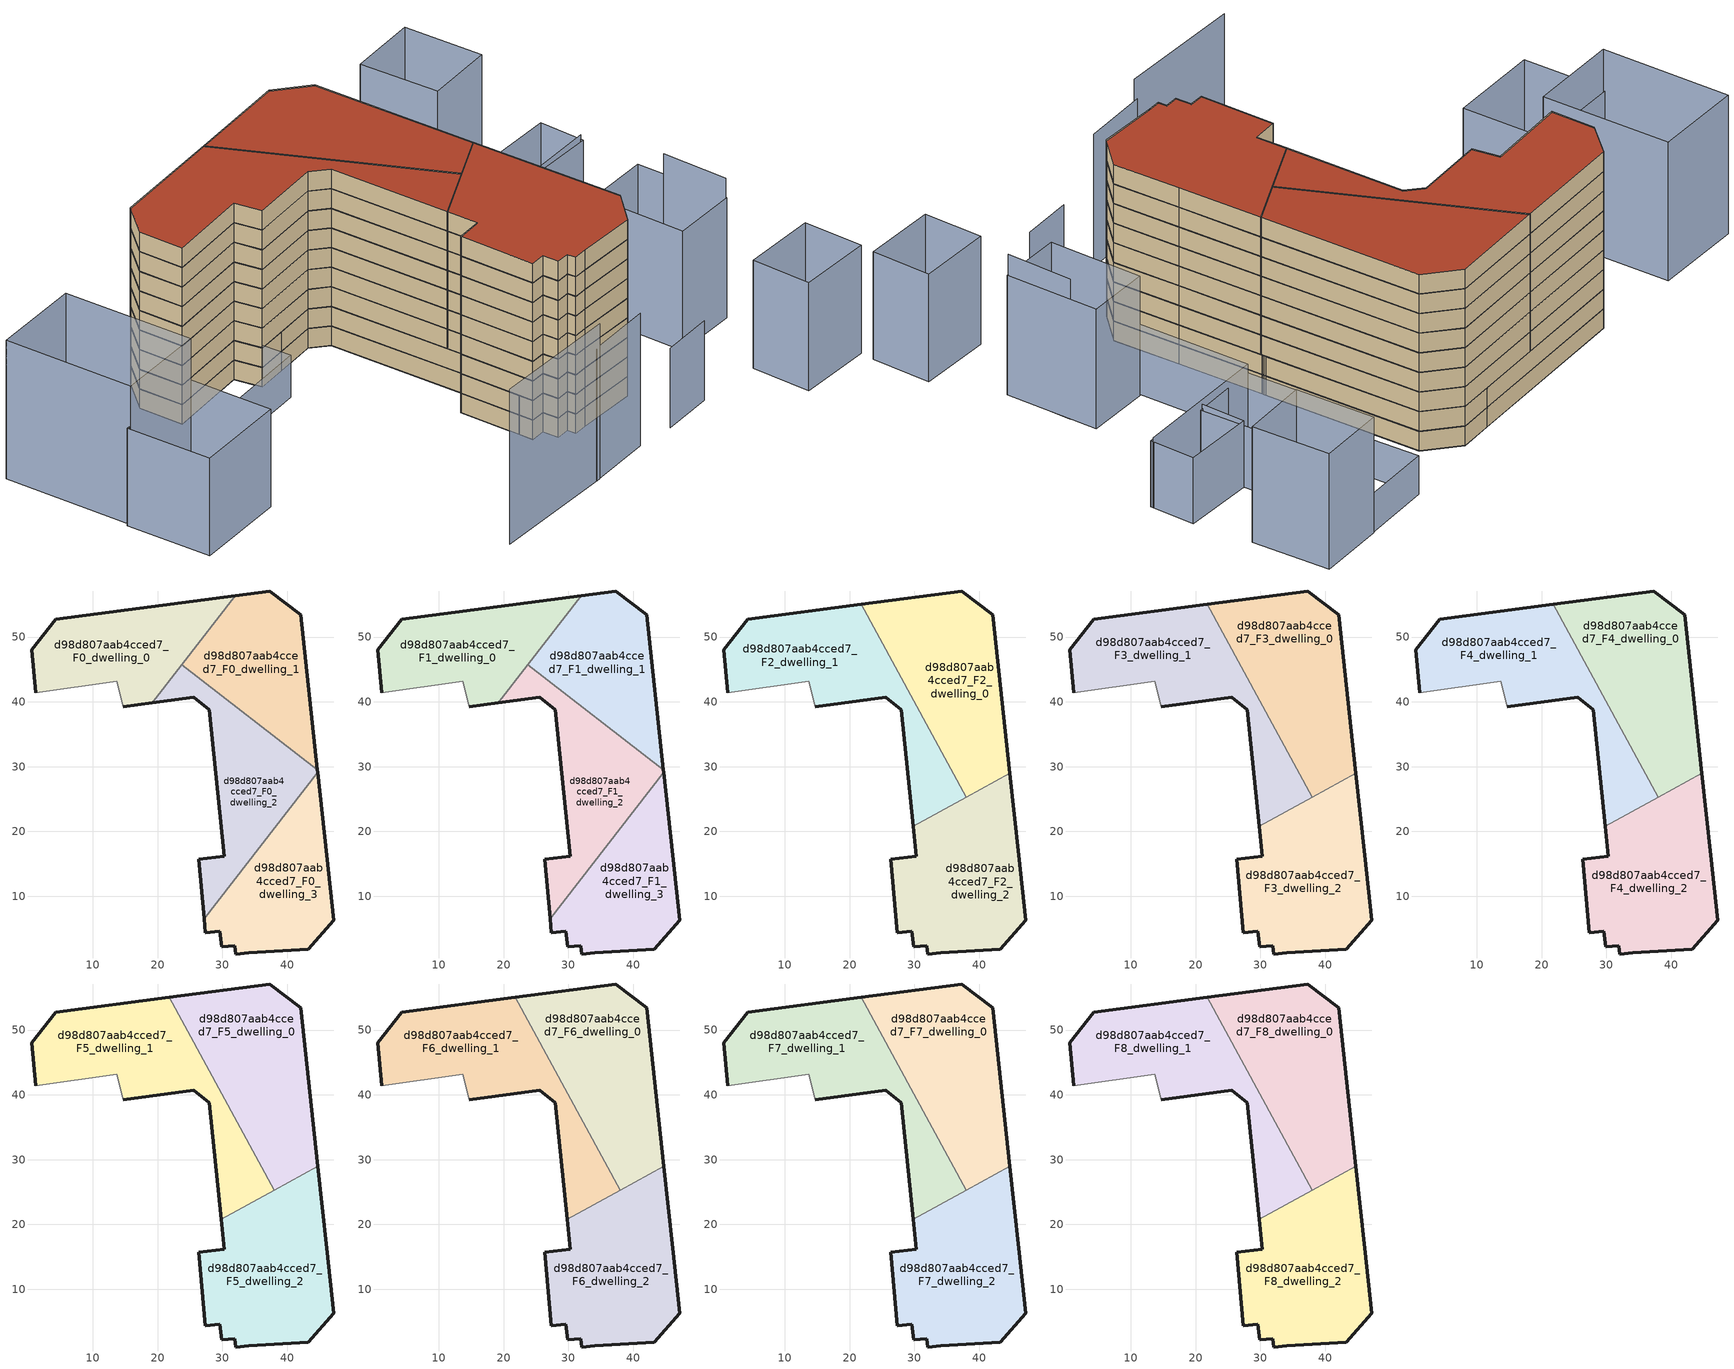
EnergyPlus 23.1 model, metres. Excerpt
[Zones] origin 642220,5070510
d98d807aab4cced7_F0_dwelling_0
 floor ground (EU_floor_Construction): 19.17,39.83 32.01,56.41 4.27,52.72 0.56,48.02 1.16,41.42 13.67,43.21 14.67,39.21 z0
 wall outside (EU_wall_Construction): 1.16,41.42 0.56,48.02 4.27,52.72 32.01,56.41 / 19.17,39.83 14.67,39.21 z0:3
 wall adiabatic (EU_wall_Construction): 14.67,39.21 13.67,43.21 1.16,41.42 z0:3
 wall to d98d807aab4cced7_F0_dwelling_1 (EU_wall_Construction): 32.01,56.41 23.72,45.71 z0:3
 wall to d98d807aab4cced7_F0_dwelling_2 (EU_wall_Construction): 23.72,45.71 19.17,39.83 z0:3
d98d807aab4cced7_F0_dwelling_1
 floor ground (EU_floor_Construction): 44.67,29.5 42.1,53.41 37.29,57.12 32.01,56.41 23.72,45.71 z0
 wall outside (EU_wall_Construction): 32.01,56.41 37.29,57.12 42.1,53.41 44.67,29.5 z0:3
 wall to d98d807aab4cced7_F0_dwelling_2 (EU_wall_Construction): 44.67,29.5 23.72,45.71 z0:3
d98d807aab4cced7_F0_dwelling_2
 floor ground (EU_floor_Construction): 30.28,16.19 26.37,15.69 27.18,6.52 44.7,29.16 44.67,29.5 23.72,45.71 19.17,39.83 25.58,40.71 27.98,38.8 z0
 wall outside (EU_wall_Construction): 44.67,29.5 44.7,29.16 / 27.18,6.52 26.37,15.69 30.28,16.19 27.98,38.8 25.58,40.71 19.17,39.83 z0:3
 wall to d98d807aab4cced7_F0_dwelling_3 (EU_wall_Construction): 44.7,29.16 27.18,6.52 z0:3
d98d807aab4cced7_F0_dwelling_3
 floor ground (EU_floor_Construction): 43.28,1.78 47.19,6.28 46.09,16.28 44.7,29.16 27.18,6.52 27.37,4.38 29.57,4.58 29.87,2.18 31.87,2.38 32.07,1.08 34.07,1.28 z0
 wall outside (EU_wall_Construction): 44.7,29.16 46.09,16.28 47.19,6.28 43.28,1.78 34.07,1.28 32.07,1.08 31.87,2.38 29.87,2.18 29.57,4.58 27.37,4.38 27.18,6.52 z0:3
d98d807aab4cced7_F1_dwelling_0
 floor to d98d807aab4cced7_F0_dwelling_0 (EU_floor_Construction): 19.17,39.83 32.01,56.41 4.27,52.72 0.56,48.02 1.16,41.42 13.67,43.21 14.67,39.21 z3
 wall outside (EU_wall_Construction): 1.16,41.42 0.56,48.02 4.27,52.72 32.01,56.41 / 19.17,39.83 14.67,39.21 z3:6
 wall adiabatic (EU_wall_Construction): 14.67,39.21 13.67,43.21 1.16,41.42 z3:6
 wall to d98d807aab4cced7_F1_dwelling_1 (EU_wall_Construction): 32.01,56.41 23.72,45.71 z3:6
 wall to d98d807aab4cced7_F1_dwelling_2 (EU_wall_Construction): 23.72,45.71 19.17,39.83 z3:6
d98d807aab4cced7_F1_dwelling_1
 floor to d98d807aab4cced7_F0_dwelling_1 (EU_floor_Construction): 44.67,29.5 42.1,53.41 37.29,57.12 32.01,56.41 23.72,45.71 z3
 wall outside (EU_wall_Construction): 32.01,56.41 37.29,57.12 42.1,53.41 44.67,29.5 z3:6
 wall to d98d807aab4cced7_F1_dwelling_2 (EU_wall_Construction): 44.67,29.5 23.72,45.71 z3:6
d98d807aab4cced7_F1_dwelling_2
 floor to d98d807aab4cced7_F0_dwelling_2 (EU_floor_Construction): 30.28,16.19 26.37,15.69 27.18,6.52 44.7,29.16 44.67,29.5 23.72,45.71 19.17,39.83 25.58,40.71 27.98,38.8 z3
 wall outside (EU_wall_Construction): 44.67,29.5 44.7,29.16 / 27.18,6.52 26.37,15.69 30.28,16.19 27.98,38.8 25.58,40.71 19.17,39.83 z3:6
 wall to d98d807aab4cced7_F1_dwelling_3 (EU_wall_Construction): 44.7,29.16 27.18,6.52 z3:6
d98d807aab4cced7_F1_dwelling_3
 floor to d98d807aab4cced7_F0_dwelling_3 (EU_floor_Construction): 43.28,1.78 47.19,6.28 46.09,16.28 44.7,29.16 27.18,6.52 27.37,4.38 29.57,4.58 29.87,2.18 31.87,2.38 32.07,1.08 34.07,1.28 z3
 wall outside (EU_wall_Construction): 44.7,29.16 46.09,16.28 47.19,6.28 43.28,1.78 34.07,1.28 32.07,1.08 31.87,2.38 29.87,2.18 29.57,4.58 27.37,4.38 27.18,6.52 z3:6
d98d807aab4cced7_F2_dwelling_0
 floor to d98d807aab4cced7_F1_dwelling_1 (EU_floor_Construction): 44.67,29.5 42.1,53.41 37.29,57.12 32.01,56.41 25.56,48.08 29.16,41.51 z6
 floor to d98d807aab4cced7_F1_dwelling_0 (EU_floor_Construction): 25.56,48.08 32.01,56.41 21.75,55.05 z6
 floor to d98d807aab4cced7_F1_dwelling_2 (EU_floor_Construction): 44.41,28.78 44.7,29.16 44.67,29.5 29.16,41.51 38.02,25.29 z6
 floor to d98d807aab4cced7_F1_dwelling_3 (EU_floor_Construction): 44.73,28.95 44.7,29.16 44.41,28.78 z6
 wall outside (EU_wall_Construction): 21.75,55.05 37.29,57.12 42.1,53.41 44.73,28.95 z6:9
 wall to d98d807aab4cced7_F2_dwelling_1 (EU_wall_Construction): 38.02,25.29 21.75,55.05 z6:9
 wall to d98d807aab4cced7_F2_dwelling_2 (EU_wall_Construction): 44.73,28.95 38.02,25.29 z6:9
d98d807aab4cced7_F2_dwelling_1
 floor to d98d807aab4cced7_F1_dwelling_0 (EU_floor_Construction): 19.17,39.83 25.56,48.08 21.75,55.05 4.27,52.72 0.56,48.02 1.16,41.42 13.67,43.21 14.67,39.21 z6
 floor to d98d807aab4cced7_F1_dwelling_2 (EU_floor_Construction): 38.02,25.29 29.16,41.51 23.72,45.71 19.17,39.83 25.58,40.71 27.98,38.8 29.81,20.8 z6
 floor to d98d807aab4cced7_F1_dwelling_1 (EU_floor_Construction): 29.16,41.51 25.56,48.08 23.72,45.71 z6
 wall outside (EU_wall_Construction): 1.16,41.42 0.56,48.02 4.27,52.72 21.75,55.05 / 29.81,20.8 27.98,38.8 25.58,40.71 14.67,39.21 z6:9
 wall adiabatic (EU_wall_Construction): 14.67,39.21 13.67,43.21 1.16,41.42 z6:9
 wall to d98d807aab4cced7_F2_dwelling_2 (EU_wall_Construction): 38.02,25.29 29.81,20.8 z6:9
d98d807aab4cced7_F2_dwelling_2
 floor to d98d807aab4cced7_F1_dwelling_2 (EU_floor_Construction): 30.28,16.19 26.37,15.69 27.18,6.52 44.41,28.78 29.81,20.8 z6
 floor to d98d807aab4cced7_F1_dwelling_3 (EU_floor_Construction): 43.28,1.78 47.19,6.28 46.09,16.28 44.73,28.95 44.41,28.78 27.18,6.52 27.37,4.38 29.57,4.58 29.87,2.18 31.87,2.38 32.07,1.08 34.07,1.28 z6
 wall outside (EU_wall_Construction): 44.73,28.95 46.09,16.28 47.19,6.28 43.28,1.78 34.07,1.28 32.07,1.08 31.87,2.38 29.87,2.18 29.57,4.58 27.37,4.38 26.37,15.69 30.28,16.19 29.81,20.8 z6:9
d98d807aab4cced7_F3_dwelling_0
 floor to d98d807aab4cced7_F2_dwelling_0 (EU_floor_Construction): 44.73,28.95 42.1,53.41 37.29,57.12 21.75,55.05 38.02,25.29 z9
 wall outside (EU_wall_Construction): 21.75,55.05 37.29,57.12 42.1,53.41 44.73,28.95 z9:12
 wall to d98d807aab4cced7_F3_dwelling_1 (EU_wall_Construction): 38.02,25.29 21.75,55.05 z9:12
 wall to d98d807aab4cced7_F3_dwelling_2 (EU_wall_Construction): 44.73,28.95 38.02,25.29 z9:12
d98d807aab4cced7_F3_dwelling_1
 floor to d98d807aab4cced7_F2_dwelling_1 (EU_floor_Construction): 38.02,25.29 21.75,55.05 4.27,52.72 0.56,48.02 1.16,41.42 13.67,43.21 14.67,39.21 25.58,40.71 27.98,38.8 29.81,20.8 z9
 wall outside (EU_wall_Construction): 1.16,41.42 0.56,48.02 4.27,52.72 21.75,55.05 / 29.81,20.8 27.98,38.8 25.58,40.71 14.67,39.21 z9:12
 wall adiabatic (EU_wall_Construction): 14.67,39.21 13.67,43.21 1.16,41.42 z9:12
 wall to d98d807aab4cced7_F3_dwelling_2 (EU_wall_Construction): 38.02,25.29 29.81,20.8 z9:12
d98d807aab4cced7_F3_dwelling_2
 floor to d98d807aab4cced7_F2_dwelling_2 (EU_floor_Construction): 43.28,1.78 47.19,6.28 46.09,16.28 44.73,28.95 29.81,20.8 30.28,16.19 26.37,15.69 27.37,4.38 29.57,4.58 29.87,2.18 31.87,2.38 32.07,1.08 34.07,1.28 z9
 wall outside (EU_wall_Construction): 44.73,28.95 46.09,16.28 47.19,6.28 43.28,1.78 34.07,1.28 32.07,1.08 31.87,2.38 29.87,2.18 29.57,4.58 27.37,4.38 26.37,15.69 30.28,16.19 29.81,20.8 z9:12
d98d807aab4cced7_F4_dwelling_0
 floor to d98d807aab4cced7_F3_dwelling_0 (EU_floor_Construction): 44.73,28.95 42.1,53.41 37.29,57.12 21.75,55.05 38.02,25.29 z12
 wall outside (EU_wall_Construction): 21.75,55.05 37.29,57.12 42.1,53.41 44.73,28.95 z12:15
 wall to d98d807aab4cced7_F4_dwelling_1 (EU_wall_Construction): 38.02,25.29 21.75,55.05 z12:15
 wall to d98d807aab4cced7_F4_dwelling_2 (EU_wall_Construction): 44.73,28.95 38.02,25.29 z12:15
d98d807aab4cced7_F4_dwelling_1
 floor to d98d807aab4cced7_F3_dwelling_1 (EU_floor_Construction): 38.02,25.29 21.75,55.05 4.27,52.72 0.56,48.02 1.16,41.42 13.67,43.21 14.67,39.21 25.58,40.71 27.98,38.8 29.81,20.8 z12
 wall outside (EU_wall_Construction): 1.16,41.42 0.56,48.02 4.27,52.72 21.75,55.05 / 29.81,20.8 27.98,38.8 25.58,40.71 14.67,39.21 z12:15
 wall adiabatic (EU_wall_Construction): 14.67,39.21 13.67,43.21 1.16,41.42 z12:15
 wall to d98d807aab4cced7_F4_dwelling_2 (EU_wall_Construction): 38.02,25.29 29.81,20.8 z12:15
d98d807aab4cced7_F4_dwelling_2
 floor to d98d807aab4cced7_F3_dwelling_2 (EU_floor_Construction): 43.28,1.78 47.19,6.28 46.09,16.28 44.73,28.95 29.81,20.8 30.28,16.19 26.37,15.69 27.37,4.38 29.57,4.58 29.87,2.18 31.87,2.38 32.07,1.08 34.07,1.28 z12
 wall outside (EU_wall_Construction): 44.73,28.95 46.09,16.28 47.19,6.28 43.28,1.78 34.07,1.28 32.07,1.08 31.87,2.38 29.87,2.18 29.57,4.58 27.37,4.38 26.37,15.69 30.28,16.19 29.81,20.8 z12:15
d98d807aab4cced7_F5_dwelling_0
 floor to d98d807aab4cced7_F4_dwelling_0 (EU_floor_Construction): 44.73,28.95 42.1,53.41 37.29,57.12 21.75,55.05 38.02,25.29 z15
 wall outside (EU_wall_Construction): 21.75,55.05 37.29,57.12 42.1,53.41 44.73,28.95 z15:18
 wall to d98d807aab4cced7_F5_dwelling_1 (EU_wall_Construction): 38.02,25.29 21.75,55.05 z15:18
 wall to d98d807aab4cced7_F5_dwelling_2 (EU_wall_Construction): 44.73,28.95 38.02,25.29 z15:18
d98d807aab4cced7_F5_dwelling_1
 floor to d98d807aab4cced7_F4_dwelling_1 (EU_floor_Construction): 38.02,25.29 21.75,55.05 4.27,52.72 0.56,48.02 1.16,41.42 13.67,43.21 14.67,39.21 25.58,40.71 27.98,38.8 29.81,20.8 z15
 wall outside (EU_wall_Construction): 1.16,41.42 0.56,48.02 4.27,52.72 21.75,55.05 / 29.81,20.8 27.98,38.8 25.58,40.71 14.67,39.21 z15:18
 wall adiabatic (EU_wall_Construction): 14.67,39.21 13.67,43.21 1.16,41.42 z15:18
 wall to d98d807aab4cced7_F5_dwelling_2 (EU_wall_Construction): 38.02,25.29 29.81,20.8 z15:18
d98d807aab4cced7_F5_dwelling_2
 floor to d98d807aab4cced7_F4_dwelling_2 (EU_floor_Construction): 43.28,1.78 47.19,6.28 46.09,16.28 44.73,28.95 29.81,20.8 30.28,16.19 26.37,15.69 27.37,4.38 29.57,4.58 29.87,2.18 31.87,2.38 32.07,1.08 34.07,1.28 z15
 wall outside (EU_wall_Construction): 44.73,28.95 46.09,16.28 47.19,6.28 43.28,1.78 34.07,1.28 32.07,1.08 31.87,2.38 29.87,2.18 29.57,4.58 27.37,4.38 26.37,15.69 30.28,16.19 29.81,20.8 z15:18
d98d807aab4cced7_F6_dwelling_0
 floor to d98d807aab4cced7_F5_dwelling_0 (EU_floor_Construction): 44.73,28.95 42.1,53.41 37.29,57.12 21.75,55.05 38.02,25.29 z18
 wall outside (EU_wall_Construction): 21.75,55.05 37.29,57.12 42.1,53.41 44.73,28.95 z18:21
 wall to d98d807aab4cced7_F6_dwelling_1 (EU_wall_Construction): 38.02,25.29 21.75,55.05 z18:21
 wall to d98d807aab4cced7_F6_dwelling_2 (EU_wall_Construction): 44.73,28.95 38.02,25.29 z18:21
d98d807aab4cced7_F6_dwelling_1
 floor to d98d807aab4cced7_F5_dwelling_1 (EU_floor_Construction): 38.02,25.29 21.75,55.05 4.27,52.72 0.56,48.02 1.16,41.42 13.67,43.21 14.67,39.21 25.58,40.71 27.98,38.8 29.81,20.8 z18
 wall outside (EU_wall_Construction): 1.16,41.42 0.56,48.02 4.27,52.72 21.75,55.05 / 29.81,20.8 27.98,38.8 25.58,40.71 14.67,39.21 z18:21
 wall adiabatic (EU_wall_Construction): 14.67,39.21 13.67,43.21 1.16,41.42 z18:21
 wall to d98d807aab4cced7_F6_dwelling_2 (EU_wall_Construction): 38.02,25.29 29.81,20.8 z18:21
d98d807aab4cced7_F6_dwelling_2
 floor to d98d807aab4cced7_F5_dwelling_2 (EU_floor_Construction): 43.28,1.78 47.19,6.28 46.09,16.28 44.73,28.95 29.81,20.8 30.28,16.19 26.37,15.69 27.37,4.38 29.57,4.58 29.87,2.18 31.87,2.38 32.07,1.08 34.07,1.28 z18
 wall outside (EU_wall_Construction): 44.73,28.95 46.09,16.28 47.19,6.28 43.28,1.78 34.07,1.28 32.07,1.08 31.87,2.38 29.87,2.18 29.57,4.58 27.37,4.38 26.37,15.69 30.28,16.19 29.81,20.8 z18:21
d98d807aab4cced7_F7_dwelling_0
 floor to d98d807aab4cced7_F6_dwelling_0 (EU_floor_Construction): 44.73,28.95 42.1,53.41 37.29,57.12 21.75,55.05 38.02,25.29 z21
 wall outside (EU_wall_Construction): 21.75,55.05 37.29,57.12 42.1,53.41 44.73,28.95 z21:24
 wall to d98d807aab4cced7_F7_dwelling_1 (EU_wall_Construction): 38.02,25.29 21.75,55.05 z21:24
 wall to d98d807aab4cced7_F7_dwelling_2 (EU_wall_Construction): 44.73,28.95 38.02,25.29 z21:24
d98d807aab4cced7_F7_dwelling_1
 floor to d98d807aab4cced7_F6_dwelling_1 (EU_floor_Construction): 38.02,25.29 21.75,55.05 4.27,52.72 0.56,48.02 1.16,41.42 13.67,43.21 14.67,39.21 25.58,40.71 27.98,38.8 29.81,20.8 z21
 wall outside (EU_wall_Construction): 1.16,41.42 0.56,48.02 4.27,52.72 21.75,55.05 / 29.81,20.8 27.98,38.8 25.58,40.71 14.67,39.21 z21:24
 wall adiabatic (EU_wall_Construction): 14.67,39.21 13.67,43.21 1.16,41.42 z21:24
 wall to d98d807aab4cced7_F7_dwelling_2 (EU_wall_Construction): 38.02,25.29 29.81,20.8 z21:24
d98d807aab4cced7_F7_dwelling_2
 floor to d98d807aab4cced7_F6_dwelling_2 (EU_floor_Construction): 43.28,1.78 47.19,6.28 46.09,16.28 44.73,28.95 29.81,20.8 30.28,16.19 26.37,15.69 27.37,4.38 29.57,4.58 29.87,2.18 31.87,2.38 32.07,1.08 34.07,1.28 z21
 wall outside (EU_wall_Construction): 44.73,28.95 46.09,16.28 47.19,6.28 43.28,1.78 34.07,1.28 32.07,1.08 31.87,2.38 29.87,2.18 29.57,4.58 27.37,4.38 26.37,15.69 30.28,16.19 29.81,20.8 z21:24
d98d807aab4cced7_F8_dwelling_0
 floor to d98d807aab4cced7_F7_dwelling_0 (EU_floor_Construction): 44.73,28.95 42.1,53.41 37.29,57.12 21.75,55.05 38.02,25.29 z24
 wall outside (EU_wall_Construction): 21.75,55.05 37.29,57.12 42.1,53.41 44.73,28.95 z24:27
 wall to d98d807aab4cced7_F8_dwelling_1 (EU_wall_Construction): 38.02,25.29 21.75,55.05 z24:27
 wall to d98d807aab4cced7_F8_dwelling_2 (EU_wall_Construction): 44.73,28.95 38.02,25.29 z24:27
 roof outside (EU_roof_Construction): 42.1,53.41 44.73,28.95 38.02,25.29 21.75,55.05 37.29,57.12 z27
d98d807aab4cced7_F8_dwelling_1
 floor to d98d807aab4cced7_F7_dwelling_1 (EU_floor_Construction): 38.02,25.29 21.75,55.05 4.27,52.72 0.56,48.02 1.16,41.42 13.67,43.21 14.67,39.21 25.58,40.71 27.98,38.8 29.81,20.8 z24
 wall outside (EU_wall_Construction): 1.16,41.42 0.56,48.02 4.27,52.72 21.75,55.05 / 29.81,20.8 27.98,38.8 25.58,40.71 14.67,39.21 z24:27
 wall adiabatic (EU_wall_Construction): 14.67,39.21 13.67,43.21 1.16,41.42 z24:27
 wall to d98d807aab4cced7_F8_dwelling_2 (EU_wall_Construction): 38.02,25.29 29.81,20.8 z24:27
 roof outside (EU_roof_Construction): 21.75,55.05 38.02,25.29 29.81,20.8 27.98,38.8 25.58,40.71 14.67,39.21 13.67,43.21 1.16,41.42 0.56,48.02 4.27,52.72 z27
d98d807aab4cced7_F8_dwelling_2
 floor to d98d807aab4cced7_F7_dwelling_2 (EU_floor_Construction): 43.28,1.78 47.19,6.28 46.09,16.28 44.73,28.95 29.81,20.8 30.28,16.19 26.37,15.69 27.37,4.38 29.57,4.58 29.87,2.18 31.87,2.38 32.07,1.08 34.07,1.28 z24
 wall outside (EU_wall_Construction): 44.73,28.95 46.09,16.28 47.19,6.28 43.28,1.78 34.07,1.28 32.07,1.08 31.87,2.38 29.87,2.18 29.57,4.58 27.37,4.38 26.37,15.69 30.28,16.19 29.81,20.8 z24:27
 roof outside (EU_roof_Construction): 44.73,28.95 46.09,16.28 47.19,6.28 43.28,1.78 34.07,1.28 32.07,1.08 31.87,2.38 29.87,2.18 29.57,4.58 27.37,4.38 26.37,15.69 30.28,16.19 29.81,20.8 z27
shading: 6.35,-9.32 25.84,-8.19 z0:23.7; 40.98,-7.33 48.83,-6.48 z0:12.2; -7.85,32.71 -6.55,20 / -6.55,20 -20.6,18.57 / -20.6,18.57 -21.9,31.28 / -21.9,31.28 -7.85,32.71 z0:14.9; 25.17,-8.23 35.21,-7.13 z0:20.3; 58.79,-6.34 69.99,-5.71 / 69.99,-5.71 70.5,-14.69 / 70.5,-14.69 59.3,-15.32 / 59.3,-15.32 58.79,-6.34 z0:16.5; 65.71,4.05 65.1,13.98 z0:21.4; 64.8,18.05 65.9,4.07 / 65.9,4.07 56.2,3.3 / 56.2,3.3 55.09,17.28 / 55.09,17.28 64.8,18.05 z0:18.3; 54.8,16.79 53.22,33.87 / 53.22,33.87 74.52,35.86 z0:10.7; 63.21,41.6 74.11,42.23 / 74.11,42.23 74.51,35.39 / 74.51,35.39 63.61,34.75 / 63.61,34.75 63.21,41.6 z0:10.1; 53.18,33.78 51.77,46.29 / 51.77,46.29 62.54,47.5 / 62.54,47.5 63.95,35 / 63.95,35 53.18,33.78 z0:9.4; 60.91,61.31 62.6,47.3 / 62.6,47.3 51.8,46 / 51.8,46 50.11,60.01 / 50.11,60.01 60.91,61.31 z0:5.9; 72.68,50.91 62.29,49.65 / 62.29,49.65 60.86,61.46 / 60.86,61.46 71.26,62.71 / 71.26,62.71 72.68,50.91 z0:17.7; 15.22,34.91 1.96,33.21 / 1.96,33.21 0.89,41.57 / 0.89,41.57 14.15,43.27 / 14.15,43.27 15.22,34.91 z0:6.4; -9.74,51.82 -7.82,32.47 / -7.82,32.47 -21.46,31.11 / -21.46,31.11 -23.38,50.47 / -23.38,50.47 -9.74,51.82 z0:21.2
[Building]
EU S2 Campaign: North Axis=0; Terrain=City; Solar Distribution=FullExterior
[Site:Location]
Lyon-Bron: Latitude=45.75; Longitude=5; Time Zone=1; Elevation=198
[SizingPeriod:WeatherFileDays]
AnnualSizingPeriod: Begin Month=1; Begin Day of Month=1; End Month=12; End Day of Month=31; Day of Week for Start Day=Monday; Use Weather File Daylight Saving Period=No; Use Weather File Rain and Snow Indicators=No
[MATERIAL]
EU_InternalMass_Material: Roughness=MediumRough; Thickness=0.1; Conductivity=1; Density=1800; Specific Heat=900; Thermal Absorptance=0.9; Solar Absorptance=0.7; Visible Absorptance=0.7
[MATERIAL:NOMASS] Roughness=MediumRough; Thermal Absorptance=0.9; Solar Absorptance=0.7; Visible Absorptance=0.7
Name | Thermal Resistance
EU_wall_NoMass | 0.776494
EU_roof_NoMass | 0.486893
EU_floor_NoMass | 0.421597
[CONSTRUCTION]
EU_wall_Construction: EU_wall_NoMass
EU_roof_Construction: EU_roof_NoMass
EU_floor_Construction: EU_floor_NoMass
EU_InternalMass_Construction: EU_InternalMass_Material
[ZONE] Type=1; Multiplier=1; Ceiling Height=autocalculate; Floor Area=autocalculate; Part of Total Floor Area=Yes
Name | Volume
d98d807aab4cced7_F0_dwelling_0; d98d807aab4cced7_F1_dwelling_0 | 922.321
d98d807aab4cced7_F2_dwelling_0; d98d807aab4cced7_F3_dwelling_0; d98d807aab4cced7_F4_dwelling_0; d98d807aab4cced7_F5_dwelling_0; d98d807aab4cced7_F6_dwelling_0; d98d807aab4cced7_F7_dwelling_0; d98d807aab4cced7_F8_dwelling_0 | 1229.75
d98d807aab4cced7_F0_dwelling_1; d98d807aab4cced7_F1_dwelling_1 | 922.278
d98d807aab4cced7_F2_dwelling_1; d98d807aab4cced7_F3_dwelling_1; d98d807aab4cced7_F4_dwelling_1; d98d807aab4cced7_F5_dwelling_1; d98d807aab4cced7_F6_dwelling_1; d98d807aab4cced7_F7_dwelling_1; d98d807aab4cced7_F8_dwelling_1; d98d807aab4cced7_F2_dwelling_2; d98d807aab4cced7_F3_dwelling_2; d98d807aab4cced7_F4_dwelling_2; d98d807aab4cced7_F5_dwelling_2; d98d807aab4cced7_F6_dwelling_2; d98d807aab4cced7_F7_dwelling_2; d98d807aab4cced7_F8_dwelling_2 | 1229.72
d98d807aab4cced7_F0_dwelling_2; d98d807aab4cced7_F1_dwelling_2 | 922.289
d98d807aab4cced7_F0_dwelling_3; d98d807aab4cced7_F1_dwelling_3 | 922.315
[INTERNALMASS] Construction=EU_InternalMass_Construction
Name | Zone or ZoneList | Surface Area
d98d807aab4cced7_F0_dwelling_0_EU_InternalMass | d98d807aab4cced7_F0_dwelling_0 | 307.44
d98d807aab4cced7_F0_dwelling_1_EU_InternalMass | d98d807aab4cced7_F0_dwelling_1 | 307.424
d98d807aab4cced7_F0_dwelling_2_EU_InternalMass | d98d807aab4cced7_F0_dwelling_2 | 307.432
d98d807aab4cced7_F0_dwelling_3_EU_InternalMass | d98d807aab4cced7_F0_dwelling_3 | 307.439
d98d807aab4cced7_F1_dwelling_0_EU_InternalMass | d98d807aab4cced7_F1_dwelling_0 | 307.44
d98d807aab4cced7_F1_dwelling_1_EU_InternalMass | d98d807aab4cced7_F1_dwelling_1 | 307.424
d98d807aab4cced7_F1_dwelling_2_EU_InternalMass | d98d807aab4cced7_F1_dwelling_2 | 307.432
d98d807aab4cced7_F1_dwelling_3_EU_InternalMass | d98d807aab4cced7_F1_dwelling_3 | 307.439
d98d807aab4cced7_F2_dwelling_0_EU_InternalMass | d98d807aab4cced7_F2_dwelling_0 | 409.919
d98d807aab4cced7_F2_dwelling_1_EU_InternalMass | d98d807aab4cced7_F2_dwelling_1 | 409.91
d98d807aab4cced7_F2_dwelling_2_EU_InternalMass | d98d807aab4cced7_F2_dwelling_2 | 409.905
d98d807aab4cced7_F3_dwelling_0_EU_InternalMass | d98d807aab4cced7_F3_dwelling_0 | 409.919
d98d807aab4cced7_F3_dwelling_1_EU_InternalMass | d98d807aab4cced7_F3_dwelling_1 | 409.91
d98d807aab4cced7_F3_dwelling_2_EU_InternalMass | d98d807aab4cced7_F3_dwelling_2 | 409.905
d98d807aab4cced7_F4_dwelling_0_EU_InternalMass | d98d807aab4cced7_F4_dwelling_0 | 409.919
d98d807aab4cced7_F4_dwelling_1_EU_InternalMass | d98d807aab4cced7_F4_dwelling_1 | 409.91
d98d807aab4cced7_F4_dwelling_2_EU_InternalMass | d98d807aab4cced7_F4_dwelling_2 | 409.905
d98d807aab4cced7_F5_dwelling_0_EU_InternalMass | d98d807aab4cced7_F5_dwelling_0 | 409.919
d98d807aab4cced7_F5_dwelling_1_EU_InternalMass | d98d807aab4cced7_F5_dwelling_1 | 409.91
d98d807aab4cced7_F5_dwelling_2_EU_InternalMass | d98d807aab4cced7_F5_dwelling_2 | 409.905
d98d807aab4cced7_F6_dwelling_0_EU_InternalMass | d98d807aab4cced7_F6_dwelling_0 | 409.919
d98d807aab4cced7_F6_dwelling_1_EU_InternalMass | d98d807aab4cced7_F6_dwelling_1 | 409.91
d98d807aab4cced7_F6_dwelling_2_EU_InternalMass | d98d807aab4cced7_F6_dwelling_2 | 409.905
d98d807aab4cced7_F7_dwelling_0_EU_InternalMass | d98d807aab4cced7_F7_dwelling_0 | 409.919
d98d807aab4cced7_F7_dwelling_1_EU_InternalMass | d98d807aab4cced7_F7_dwelling_1 | 409.91
d98d807aab4cced7_F7_dwelling_2_EU_InternalMass | d98d807aab4cced7_F7_dwelling_2 | 409.905
d98d807aab4cced7_F8_dwelling_0_EU_InternalMass | d98d807aab4cced7_F8_dwelling_0 | 409.919
d98d807aab4cced7_F8_dwelling_1_EU_InternalMass | d98d807aab4cced7_F8_dwelling_1 | 409.91
d98d807aab4cced7_F8_dwelling_2_EU_InternalMass | d98d807aab4cced7_F8_dwelling_2 | 409.905
[OTHEREQUIPMENT] Fuel Type=Electricity; Design Level Calculation Method=Watts/Area; Power per Zone Floor Area=1; Fraction Latent=0; Fraction Radiant=0; Fraction Lost=0; Carbon Dioxide Generation Rate=0; EndUse Subcategory=EU_Step8_InternalGains
Name | Zone or ZoneList or Space or SpaceList | Schedule
EU_Step8_InternalGain_d98d807aab4cced7_F0_dwelling_0_f000 | d98d807aab4cced7_F0_dwelling_0 | EU_Step8_GainSchedule_d98d807aab4cced7_F0_dwelling_0_f000
EU_Step8_InternalGain_d98d807aab4cced7_F0_dwelling_1_f000 | d98d807aab4cced7_F0_dwelling_1 | EU_Step8_GainSchedule_d98d807aab4cced7_F0_dwelling_1_f000
EU_Step8_InternalGain_d98d807aab4cced7_F0_dwelling_2_f000 | d98d807aab4cced7_F0_dwelling_2 | EU_Step8_GainSchedule_d98d807aab4cced7_F0_dwelling_2_f000
EU_Step8_InternalGain_d98d807aab4cced7_F0_dwelling_3_f000 | d98d807aab4cced7_F0_dwelling_3 | EU_Step8_GainSchedule_d98d807aab4cced7_F0_dwelling_3_f000
EU_Step8_InternalGain_d98d807aab4cced7_F1_dwelling_0_f000 | d98d807aab4cced7_F1_dwelling_0 | EU_Step8_GainSchedule_d98d807aab4cced7_F1_dwelling_0_f000
EU_Step8_InternalGain_d98d807aab4cced7_F1_dwelling_1_f000 | d98d807aab4cced7_F1_dwelling_1 | EU_Step8_GainSchedule_d98d807aab4cced7_F1_dwelling_1_f000
EU_Step8_InternalGain_d98d807aab4cced7_F1_dwelling_2_f000 | d98d807aab4cced7_F1_dwelling_2 | EU_Step8_GainSchedule_d98d807aab4cced7_F1_dwelling_2_f000
EU_Step8_InternalGain_d98d807aab4cced7_F1_dwelling_3_f000 | d98d807aab4cced7_F1_dwelling_3 | EU_Step8_GainSchedule_d98d807aab4cced7_F1_dwelling_3_f000
EU_Step8_InternalGain_d98d807aab4cced7_F2_dwelling_0_f000 | d98d807aab4cced7_F2_dwelling_0 | EU_Step8_GainSchedule_d98d807aab4cced7_F2_dwelling_0_f000
EU_Step8_InternalGain_d98d807aab4cced7_F2_dwelling_1_f000 | d98d807aab4cced7_F2_dwelling_1 | EU_Step8_GainSchedule_d98d807aab4cced7_F2_dwelling_1_f000
EU_Step8_InternalGain_d98d807aab4cced7_F2_dwelling_2_f000 | d98d807aab4cced7_F2_dwelling_2 | EU_Step8_GainSchedule_d98d807aab4cced7_F2_dwelling_2_f000
EU_Step8_InternalGain_d98d807aab4cced7_F3_dwelling_0_f000 | d98d807aab4cced7_F3_dwelling_0 | EU_Step8_GainSchedule_d98d807aab4cced7_F3_dwelling_0_f000
EU_Step8_InternalGain_d98d807aab4cced7_F3_dwelling_1_f000 | d98d807aab4cced7_F3_dwelling_1 | EU_Step8_GainSchedule_d98d807aab4cced7_F3_dwelling_1_f000
EU_Step8_InternalGain_d98d807aab4cced7_F3_dwelling_2_f000 | d98d807aab4cced7_F3_dwelling_2 | EU_Step8_GainSchedule_d98d807aab4cced7_F3_dwelling_2_f000
EU_Step8_InternalGain_d98d807aab4cced7_F4_dwelling_0_f000 | d98d807aab4cced7_F4_dwelling_0 | EU_Step8_GainSchedule_d98d807aab4cced7_F4_dwelling_0_f000
EU_Step8_InternalGain_d98d807aab4cced7_F4_dwelling_1_f000 | d98d807aab4cced7_F4_dwelling_1 | EU_Step8_GainSchedule_d98d807aab4cced7_F4_dwelling_1_f000
EU_Step8_InternalGain_d98d807aab4cced7_F4_dwelling_2_f000 | d98d807aab4cced7_F4_dwelling_2 | EU_Step8_GainSchedule_d98d807aab4cced7_F4_dwelling_2_f000
EU_Step8_InternalGain_d98d807aab4cced7_F5_dwelling_0_f000 | d98d807aab4cced7_F5_dwelling_0 | EU_Step8_GainSchedule_d98d807aab4cced7_F5_dwelling_0_f000
EU_Step8_InternalGain_d98d807aab4cced7_F5_dwelling_1_f000 | d98d807aab4cced7_F5_dwelling_1 | EU_Step8_GainSchedule_d98d807aab4cced7_F5_dwelling_1_f000
EU_Step8_InternalGain_d98d807aab4cced7_F5_dwelling_2_f000 | d98d807aab4cced7_F5_dwelling_2 | EU_Step8_GainSchedule_d98d807aab4cced7_F5_dwelling_2_f000
EU_Step8_InternalGain_d98d807aab4cced7_F6_dwelling_0_f000 | d98d807aab4cced7_F6_dwelling_0 | EU_Step8_GainSchedule_d98d807aab4cced7_F6_dwelling_0_f000
EU_Step8_InternalGain_d98d807aab4cced7_F6_dwelling_1_f000 | d98d807aab4cced7_F6_dwelling_1 | EU_Step8_GainSchedule_d98d807aab4cced7_F6_dwelling_1_f000
EU_Step8_InternalGain_d98d807aab4cced7_F6_dwelling_2_f000 | d98d807aab4cced7_F6_dwelling_2 | EU_Step8_GainSchedule_d98d807aab4cced7_F6_dwelling_2_f000
EU_Step8_InternalGain_d98d807aab4cced7_F7_dwelling_0_f000 | d98d807aab4cced7_F7_dwelling_0 | EU_Step8_GainSchedule_d98d807aab4cced7_F7_dwelling_0_f000
EU_Step8_InternalGain_d98d807aab4cced7_F7_dwelling_1_f000 | d98d807aab4cced7_F7_dwelling_1 | EU_Step8_GainSchedule_d98d807aab4cced7_F7_dwelling_1_f000
EU_Step8_InternalGain_d98d807aab4cced7_F7_dwelling_2_f000 | d98d807aab4cced7_F7_dwelling_2 | EU_Step8_GainSchedule_d98d807aab4cced7_F7_dwelling_2_f000
EU_Step8_InternalGain_d98d807aab4cced7_F8_dwelling_0_f000 | d98d807aab4cced7_F8_dwelling_0 | EU_Step8_GainSchedule_d98d807aab4cced7_F8_dwelling_0_f000
EU_Step8_InternalGain_d98d807aab4cced7_F8_dwelling_1_f000 | d98d807aab4cced7_F8_dwelling_1 | EU_Step8_GainSchedule_d98d807aab4cced7_F8_dwelling_1_f000
EU_Step8_InternalGain_d98d807aab4cced7_F8_dwelling_2_f000 | d98d807aab4cced7_F8_dwelling_2 | EU_Step8_GainSchedule_d98d807aab4cced7_F8_dwelling_2_f000
[ZONEVENTILATION:DESIGNFLOWRATE] Schedule=EU_AlwaysOn; Design Flow Rate Calculation Method=AirChanges/Hour; Air Changes per Hour=0.693814; Ventilation Type=Natural; Fan Pressure Rise=0; Fan Total Efficiency=1; Constant Term Coefficient=1; Temperature Term Coefficient=0; Velocity Term Coefficient=0; Velocity Squared Term Coefficient=0; Minimum Indoor Temperature=-100; Maximum Indoor Temperature=100; Delta Temperature=-100; Minimum Outdoor Temperature=-100; Maximum Outdoor Temperature=100; Maximum Wind Speed=40
Name | Zone or ZoneList or Space or SpaceList
EU_ConstantAir_d98d807aab4cced7_F0_dwelling_0 | d98d807aab4cced7_F0_dwelling_0
EU_ConstantAir_d98d807aab4cced7_F0_dwelling_1 | d98d807aab4cced7_F0_dwelling_1
EU_ConstantAir_d98d807aab4cced7_F0_dwelling_2 | d98d807aab4cced7_F0_dwelling_2
EU_ConstantAir_d98d807aab4cced7_F0_dwelling_3 | d98d807aab4cced7_F0_dwelling_3
EU_ConstantAir_d98d807aab4cced7_F1_dwelling_0 | d98d807aab4cced7_F1_dwelling_0
EU_ConstantAir_d98d807aab4cced7_F1_dwelling_1 | d98d807aab4cced7_F1_dwelling_1
EU_ConstantAir_d98d807aab4cced7_F1_dwelling_2 | d98d807aab4cced7_F1_dwelling_2
EU_ConstantAir_d98d807aab4cced7_F1_dwelling_3 | d98d807aab4cced7_F1_dwelling_3
EU_ConstantAir_d98d807aab4cced7_F2_dwelling_0 | d98d807aab4cced7_F2_dwelling_0
EU_ConstantAir_d98d807aab4cced7_F2_dwelling_1 | d98d807aab4cced7_F2_dwelling_1
EU_ConstantAir_d98d807aab4cced7_F2_dwelling_2 | d98d807aab4cced7_F2_dwelling_2
EU_ConstantAir_d98d807aab4cced7_F3_dwelling_0 | d98d807aab4cced7_F3_dwelling_0
EU_ConstantAir_d98d807aab4cced7_F3_dwelling_1 | d98d807aab4cced7_F3_dwelling_1
EU_ConstantAir_d98d807aab4cced7_F3_dwelling_2 | d98d807aab4cced7_F3_dwelling_2
EU_ConstantAir_d98d807aab4cced7_F4_dwelling_0 | d98d807aab4cced7_F4_dwelling_0
EU_ConstantAir_d98d807aab4cced7_F4_dwelling_1 | d98d807aab4cced7_F4_dwelling_1
EU_ConstantAir_d98d807aab4cced7_F4_dwelling_2 | d98d807aab4cced7_F4_dwelling_2
EU_ConstantAir_d98d807aab4cced7_F5_dwelling_0 | d98d807aab4cced7_F5_dwelling_0
EU_ConstantAir_d98d807aab4cced7_F5_dwelling_1 | d98d807aab4cced7_F5_dwelling_1
EU_ConstantAir_d98d807aab4cced7_F5_dwelling_2 | d98d807aab4cced7_F5_dwelling_2
EU_ConstantAir_d98d807aab4cced7_F6_dwelling_0 | d98d807aab4cced7_F6_dwelling_0
EU_ConstantAir_d98d807aab4cced7_F6_dwelling_1 | d98d807aab4cced7_F6_dwelling_1
EU_ConstantAir_d98d807aab4cced7_F6_dwelling_2 | d98d807aab4cced7_F6_dwelling_2
EU_ConstantAir_d98d807aab4cced7_F7_dwelling_0 | d98d807aab4cced7_F7_dwelling_0
EU_ConstantAir_d98d807aab4cced7_F7_dwelling_1 | d98d807aab4cced7_F7_dwelling_1
EU_ConstantAir_d98d807aab4cced7_F7_dwelling_2 | d98d807aab4cced7_F7_dwelling_2
EU_ConstantAir_d98d807aab4cced7_F8_dwelling_0 | d98d807aab4cced7_F8_dwelling_0
EU_ConstantAir_d98d807aab4cced7_F8_dwelling_1 | d98d807aab4cced7_F8_dwelling_1
EU_ConstantAir_d98d807aab4cced7_F8_dwelling_2 | d98d807aab4cced7_F8_dwelling_2
[HVACTEMPLATE:THERMOSTAT] Constant Heating Setpoint=20; Constant Cooling Setpoint=50
EU_HeatOnly_d98d807aab4cced7_F0_dwelling_0; EU_HeatOnly_d98d807aab4cced7_F0_dwelling_1; EU_HeatOnly_d98d807aab4cced7_F0_dwelling_2; EU_HeatOnly_d98d807aab4cced7_F0_dwelling_3; EU_HeatOnly_d98d807aab4cced7_F1_dwelling_0; EU_HeatOnly_d98d807aab4cced7_F1_dwelling_1; EU_HeatOnly_d98d807aab4cced7_F1_dwelling_2; EU_HeatOnly_d98d807aab4cced7_F1_dwelling_3; EU_HeatOnly_d98d807aab4cced7_F2_dwelling_0; EU_HeatOnly_d98d807aab4cced7_F2_dwelling_1; EU_HeatOnly_d98d807aab4cced7_F2_dwelling_2; EU_HeatOnly_d98d807aab4cced7_F3_dwelling_0; EU_HeatOnly_d98d807aab4cced7_F3_dwelling_1; EU_HeatOnly_d98d807aab4cced7_F3_dwelling_2; EU_HeatOnly_d98d807aab4cced7_F4_dwelling_0; EU_HeatOnly_d98d807aab4cced7_F4_dwelling_1; EU_HeatOnly_d98d807aab4cced7_F4_dwelling_2; EU_HeatOnly_d98d807aab4cced7_F5_dwelling_0; EU_HeatOnly_d98d807aab4cced7_F5_dwelling_1; EU_HeatOnly_d98d807aab4cced7_F5_dwelling_2; EU_HeatOnly_d98d807aab4cced7_F6_dwelling_0; EU_HeatOnly_d98d807aab4cced7_F6_dwelling_1; EU_HeatOnly_d98d807aab4cced7_F6_dwelling_2; EU_HeatOnly_d98d807aab4cced7_F7_dwelling_0; EU_HeatOnly_d98d807aab4cced7_F7_dwelling_1; EU_HeatOnly_d98d807aab4cced7_F7_dwelling_2; EU_HeatOnly_d98d807aab4cced7_F8_dwelling_0; EU_HeatOnly_d98d807aab4cced7_F8_dwelling_1; EU_HeatOnly_d98d807aab4cced7_F8_dwelling_2
[HVACTEMPLATE:ZONE:IDEALLOADSAIRSYSTEM] System Availability Schedule=EU_AlwaysOn; Maximum Heating Supply Air Temperature=50; Minimum Cooling Supply Air Temperature=13; Maximum Heating Supply Air Humidity Ratio=0.0156; Minimum Cooling Supply Air Humidity Ratio=0.0077; Heating Limit=NoLimit; Cooling Limit=NoLimit; Heating Availability Schedule=EU_AlwaysOn; Cooling Availability Schedule=EU_CoolingOff; Dehumidification Control Type=ConstantSensibleHeatRatio; Cooling Sensible Heat Ratio=0.7; Dehumidification Setpoint=60; Humidification Control Type=None; Humidification Setpoint=30; Outdoor Air Method=None; Outdoor Air Flow Rate per Person=0.00944; Outdoor Air Flow Rate per Zone Floor Area=0; Outdoor Air Flow Rate per Zone=0; Demand Controlled Ventilation Type=None; Outdoor Air Economizer Type=NoEconomizer; Heat Recovery Type=None; Sensible Heat Recovery Effectiveness=0.7; Latent Heat Recovery Effectiveness=0.65
Name | Template Thermostat
d98d807aab4cced7_F0_dwelling_0 | EU_HeatOnly_d98d807aab4cced7_F0_dwelling_0
d98d807aab4cced7_F0_dwelling_1 | EU_HeatOnly_d98d807aab4cced7_F0_dwelling_1
d98d807aab4cced7_F0_dwelling_2 | EU_HeatOnly_d98d807aab4cced7_F0_dwelling_2
d98d807aab4cced7_F0_dwelling_3 | EU_HeatOnly_d98d807aab4cced7_F0_dwelling_3
d98d807aab4cced7_F1_dwelling_0 | EU_HeatOnly_d98d807aab4cced7_F1_dwelling_0
d98d807aab4cced7_F1_dwelling_1 | EU_HeatOnly_d98d807aab4cced7_F1_dwelling_1
d98d807aab4cced7_F1_dwelling_2 | EU_HeatOnly_d98d807aab4cced7_F1_dwelling_2
d98d807aab4cced7_F1_dwelling_3 | EU_HeatOnly_d98d807aab4cced7_F1_dwelling_3
d98d807aab4cced7_F2_dwelling_0 | EU_HeatOnly_d98d807aab4cced7_F2_dwelling_0
d98d807aab4cced7_F2_dwelling_1 | EU_HeatOnly_d98d807aab4cced7_F2_dwelling_1
d98d807aab4cced7_F2_dwelling_2 | EU_HeatOnly_d98d807aab4cced7_F2_dwelling_2
d98d807aab4cced7_F3_dwelling_0 | EU_HeatOnly_d98d807aab4cced7_F3_dwelling_0
d98d807aab4cced7_F3_dwelling_1 | EU_HeatOnly_d98d807aab4cced7_F3_dwelling_1
d98d807aab4cced7_F3_dwelling_2 | EU_HeatOnly_d98d807aab4cced7_F3_dwelling_2
d98d807aab4cced7_F4_dwelling_0 | EU_HeatOnly_d98d807aab4cced7_F4_dwelling_0
d98d807aab4cced7_F4_dwelling_1 | EU_HeatOnly_d98d807aab4cced7_F4_dwelling_1
d98d807aab4cced7_F4_dwelling_2 | EU_HeatOnly_d98d807aab4cced7_F4_dwelling_2
d98d807aab4cced7_F5_dwelling_0 | EU_HeatOnly_d98d807aab4cced7_F5_dwelling_0
d98d807aab4cced7_F5_dwelling_1 | EU_HeatOnly_d98d807aab4cced7_F5_dwelling_1
d98d807aab4cced7_F5_dwelling_2 | EU_HeatOnly_d98d807aab4cced7_F5_dwelling_2
d98d807aab4cced7_F6_dwelling_0 | EU_HeatOnly_d98d807aab4cced7_F6_dwelling_0
d98d807aab4cced7_F6_dwelling_1 | EU_HeatOnly_d98d807aab4cced7_F6_dwelling_1
d98d807aab4cced7_F6_dwelling_2 | EU_HeatOnly_d98d807aab4cced7_F6_dwelling_2
d98d807aab4cced7_F7_dwelling_0 | EU_HeatOnly_d98d807aab4cced7_F7_dwelling_0
d98d807aab4cced7_F7_dwelling_1 | EU_HeatOnly_d98d807aab4cced7_F7_dwelling_1
d98d807aab4cced7_F7_dwelling_2 | EU_HeatOnly_d98d807aab4cced7_F7_dwelling_2
d98d807aab4cced7_F8_dwelling_0 | EU_HeatOnly_d98d807aab4cced7_F8_dwelling_0
d98d807aab4cced7_F8_dwelling_1 | EU_HeatOnly_d98d807aab4cced7_F8_dwelling_1
d98d807aab4cced7_F8_dwelling_2 | EU_HeatOnly_d98d807aab4cced7_F8_dwelling_2
[SIZING:ZONE] Zone Cooling Design Supply Air Temperature Input Method=SupplyAirTemperature; Zone Cooling Design Supply Air Temperature=13; Zone Heating Design Supply Air Temperature Input Method=SupplyAirTemperature; Zone Heating Design Supply Air Temperature=50; Zone Cooling Design Supply Air Humidity Ratio=0.008; Zone Heating Design Supply Air Humidity Ratio=0.008; Cooling Design Air Flow Method=DesignDay; Cooling Design Air Flow Rate=0; Cooling Minimum Air Flow per Zone Floor Area=0.000762; Cooling Minimum Air Flow=0; Cooling Minimum Air Flow Fraction=0.2; Heating Design Air Flow Method=DesignDay; Heating Design Air Flow Rate=0; Heating Maximum Air Flow per Zone Floor Area=0.002032; Heating Maximum Air Flow=0.141576; Heating Maximum Air Flow Fraction=0.3; Account for Dedicated Outdoor Air System=No; Dedicated Outdoor Air System Control Strategy=NeutralSupplyAir; Dedicated Outdoor Air Low Setpoint Temperature for Design=autosize; Dedicated Outdoor Air High Setpoint Temperature for Design=autosize; Zone Load Sizing Method=Sensible Load Only No Latent Load; Zone Latent Cooling Design Supply Air Humidity Ratio Input Method=HumidityRatioDifference; Zone Cooling Design Supply Air Humidity Ratio Difference=0.005; Zone Latent Heating Design Supply Air Humidity Ratio Input Method=HumidityRatioDifference; Zone Humidification Design Supply Air Humidity Ratio Difference=0.005
d98d807aab4cced7_F0_dwelling_0; d98d807aab4cced7_F0_dwelling_1; d98d807aab4cced7_F0_dwelling_2; d98d807aab4cced7_F0_dwelling_3; d98d807aab4cced7_F1_dwelling_0; d98d807aab4cced7_F1_dwelling_1; d98d807aab4cced7_F1_dwelling_2; d98d807aab4cced7_F1_dwelling_3; d98d807aab4cced7_F2_dwelling_0; d98d807aab4cced7_F2_dwelling_1; d98d807aab4cced7_F2_dwelling_2; d98d807aab4cced7_F3_dwelling_0; d98d807aab4cced7_F3_dwelling_1; d98d807aab4cced7_F3_dwelling_2; d98d807aab4cced7_F4_dwelling_0; d98d807aab4cced7_F4_dwelling_1; d98d807aab4cced7_F4_dwelling_2; d98d807aab4cced7_F5_dwelling_0; d98d807aab4cced7_F5_dwelling_1; d98d807aab4cced7_F5_dwelling_2; d98d807aab4cced7_F6_dwelling_0; d98d807aab4cced7_F6_dwelling_1; d98d807aab4cced7_F6_dwelling_2; d98d807aab4cced7_F7_dwelling_0; d98d807aab4cced7_F7_dwelling_1; d98d807aab4cced7_F7_dwelling_2; d98d807aab4cced7_F8_dwelling_0; d98d807aab4cced7_F8_dwelling_1; d98d807aab4cced7_F8_dwelling_2
[SCHEDULE:CONSTANT]
Name | Hourly Value
EU_AlwaysOn | 1
EU_CoolingOff | 0
[SCHEDULE:FILE] Column Number=1; Rows to Skip at Top=0; Number of Hours of Data=8760; Column Separator=Comma; Interpolate to Timestep=No; Minutes per Item=60; Adjust Schedule for Daylight Savings=Yes
Name | File
EU_Step8_GainSchedule_d98d807aab4cced7_F0_dwelling_0_f000 | ../../schedules/d98d807aab4cced7/d98d807aab4cced7_F0_dwelling_0_f000_gain.csv
EU_Step8_GainSchedule_d98d807aab4cced7_F0_dwelling_1_f000 | ../../schedules/d98d807aab4cced7/d98d807aab4cced7_F0_dwelling_1_f000_gain.csv
EU_Step8_GainSchedule_d98d807aab4cced7_F0_dwelling_2_f000 | ../../schedules/d98d807aab4cced7/d98d807aab4cced7_F0_dwelling_2_f000_gain.csv
EU_Step8_GainSchedule_d98d807aab4cced7_F0_dwelling_3_f000 | ../../schedules/d98d807aab4cced7/d98d807aab4cced7_F0_dwelling_3_f000_gain.csv
EU_Step8_GainSchedule_d98d807aab4cced7_F1_dwelling_0_f000 | ../../schedules/d98d807aab4cced7/d98d807aab4cced7_F1_dwelling_0_f000_gain.csv
EU_Step8_GainSchedule_d98d807aab4cced7_F1_dwelling_1_f000 | ../../schedules/d98d807aab4cced7/d98d807aab4cced7_F1_dwelling_1_f000_gain.csv
EU_Step8_GainSchedule_d98d807aab4cced7_F1_dwelling_2_f000 | ../../schedules/d98d807aab4cced7/d98d807aab4cced7_F1_dwelling_2_f000_gain.csv
EU_Step8_GainSchedule_d98d807aab4cced7_F1_dwelling_3_f000 | ../../schedules/d98d807aab4cced7/d98d807aab4cced7_F1_dwelling_3_f000_gain.csv
EU_Step8_GainSchedule_d98d807aab4cced7_F2_dwelling_0_f000 | ../../schedules/d98d807aab4cced7/d98d807aab4cced7_F2_dwelling_0_f000_gain.csv
EU_Step8_GainSchedule_d98d807aab4cced7_F2_dwelling_1_f000 | ../../schedules/d98d807aab4cced7/d98d807aab4cced7_F2_dwelling_1_f000_gain.csv
EU_Step8_GainSchedule_d98d807aab4cced7_F2_dwelling_2_f000 | ../../schedules/d98d807aab4cced7/d98d807aab4cced7_F2_dwelling_2_f000_gain.csv
EU_Step8_GainSchedule_d98d807aab4cced7_F3_dwelling_0_f000 | ../../schedules/d98d807aab4cced7/d98d807aab4cced7_F3_dwelling_0_f000_gain.csv
EU_Step8_GainSchedule_d98d807aab4cced7_F3_dwelling_1_f000 | ../../schedules/d98d807aab4cced7/d98d807aab4cced7_F3_dwelling_1_f000_gain.csv
EU_Step8_GainSchedule_d98d807aab4cced7_F3_dwelling_2_f000 | ../../schedules/d98d807aab4cced7/d98d807aab4cced7_F3_dwelling_2_f000_gain.csv
EU_Step8_GainSchedule_d98d807aab4cced7_F4_dwelling_0_f000 | ../../schedules/d98d807aab4cced7/d98d807aab4cced7_F4_dwelling_0_f000_gain.csv
EU_Step8_GainSchedule_d98d807aab4cced7_F4_dwelling_1_f000 | ../../schedules/d98d807aab4cced7/d98d807aab4cced7_F4_dwelling_1_f000_gain.csv
EU_Step8_GainSchedule_d98d807aab4cced7_F4_dwelling_2_f000 | ../../schedules/d98d807aab4cced7/d98d807aab4cced7_F4_dwelling_2_f000_gain.csv
EU_Step8_GainSchedule_d98d807aab4cced7_F5_dwelling_0_f000 | ../../schedules/d98d807aab4cced7/d98d807aab4cced7_F5_dwelling_0_f000_gain.csv
EU_Step8_GainSchedule_d98d807aab4cced7_F5_dwelling_1_f000 | ../../schedules/d98d807aab4cced7/d98d807aab4cced7_F5_dwelling_1_f000_gain.csv
EU_Step8_GainSchedule_d98d807aab4cced7_F5_dwelling_2_f000 | ../../schedules/d98d807aab4cced7/d98d807aab4cced7_F5_dwelling_2_f000_gain.csv
EU_Step8_GainSchedule_d98d807aab4cced7_F6_dwelling_0_f000 | ../../schedules/d98d807aab4cced7/d98d807aab4cced7_F6_dwelling_0_f000_gain.csv
EU_Step8_GainSchedule_d98d807aab4cced7_F6_dwelling_1_f000 | ../../schedules/d98d807aab4cced7/d98d807aab4cced7_F6_dwelling_1_f000_gain.csv
EU_Step8_GainSchedule_d98d807aab4cced7_F6_dwelling_2_f000 | ../../schedules/d98d807aab4cced7/d98d807aab4cced7_F6_dwelling_2_f000_gain.csv
EU_Step8_GainSchedule_d98d807aab4cced7_F7_dwelling_0_f000 | ../../schedules/d98d807aab4cced7/d98d807aab4cced7_F7_dwelling_0_f000_gain.csv
EU_Step8_GainSchedule_d98d807aab4cced7_F7_dwelling_1_f000 | ../../schedules/d98d807aab4cced7/d98d807aab4cced7_F7_dwelling_1_f000_gain.csv
EU_Step8_GainSchedule_d98d807aab4cced7_F7_dwelling_2_f000 | ../../schedules/d98d807aab4cced7/d98d807aab4cced7_F7_dwelling_2_f000_gain.csv
EU_Step8_GainSchedule_d98d807aab4cced7_F8_dwelling_0_f000 | ../../schedules/d98d807aab4cced7/d98d807aab4cced7_F8_dwelling_0_f000_gain.csv
EU_Step8_GainSchedule_d98d807aab4cced7_F8_dwelling_1_f000 | ../../schedules/d98d807aab4cced7/d98d807aab4cced7_F8_dwelling_1_f000_gain.csv
EU_Step8_GainSchedule_d98d807aab4cced7_F8_dwelling_2_f000 | ../../schedules/d98d807aab4cced7/d98d807aab4cced7_F8_dwelling_2_f000_gain.csv
